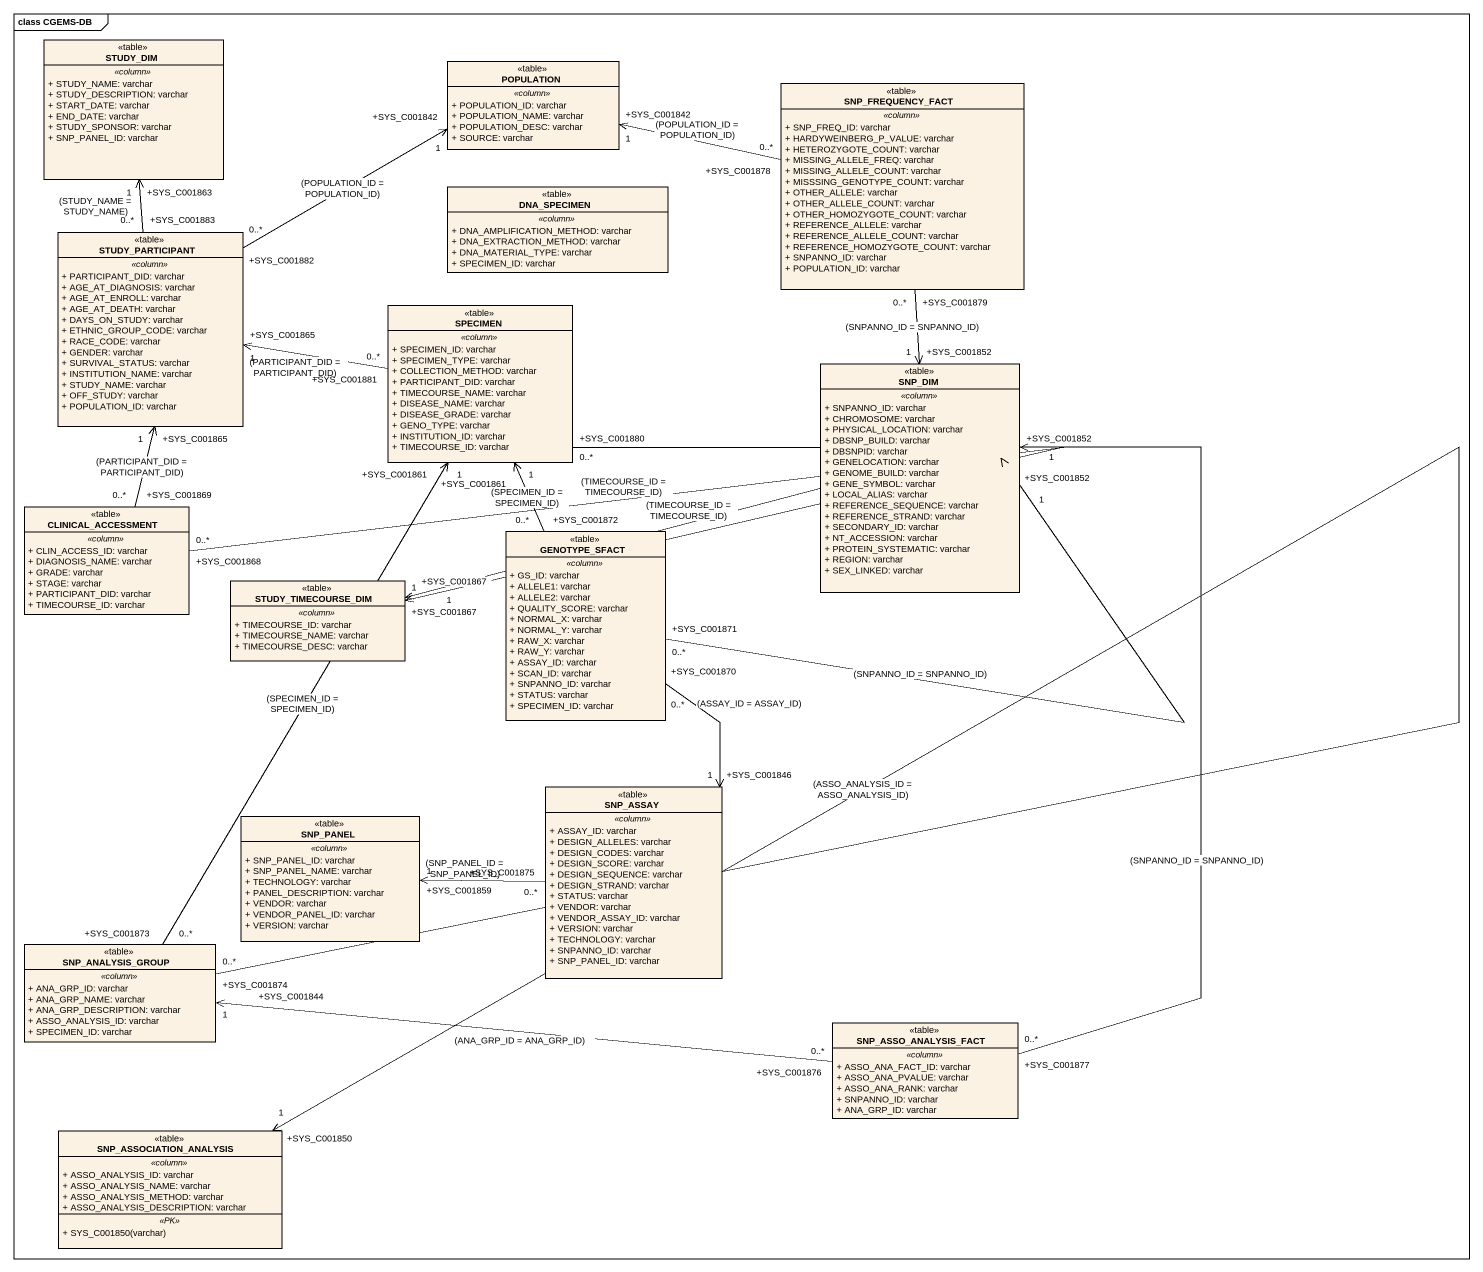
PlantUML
@startuml
mainframe class CGEMS-DB
hide circle
hide empty members
skinparam classAttributeIconSize 0
class STUDY_DIM <<table>> {
  .. <<column>> ..
  + STUDY_NAME: varchar
  + STUDY_DESCRIPTION: varchar
  + START_DATE: varchar
  + END_DATE: varchar
  + STUDY_SPONSOR: varchar
  + SNP_PANEL_ID: varchar
}
class POPULATION <<table>> {
  .. <<column>> ..
  + POPULATION_ID: varchar
  + POPULATION_NAME: varchar
  + POPULATION_DESC: varchar
  + SOURCE: varchar
}
class SNP_FREQUENCY_FACT <<table>> {
  .. <<column>> ..
  + SNP_FREQ_ID: varchar
  + HARDYWEINBERG_P_VALUE: varchar
  + HETEROZYGOTE_COUNT: varchar
  + MISSING_ALLELE_FREQ: varchar
  + MISSING_ALLELE_COUNT: varchar
  + MISSSING_GENOTYPE_COUNT: varchar
  + OTHER_ALLELE: varchar
  + OTHER_ALLELE_COUNT: varchar
  + OTHER_HOMOZYGOTE_COUNT: varchar
  + REFERENCE_ALLELE: varchar
  + REFERENCE_ALLELE_COUNT: varchar
  + REFERENCE_HOMOZYGOTE_COUNT: varchar
  + SNPANNO_ID: varchar
  + POPULATION_ID: varchar
}
class DNA_SPECIMEN <<table>> {
  .. <<column>> ..
  + DNA_AMPLIFICATION_METHOD: varchar
  + DNA_EXTRACTION_METHOD: varchar
  + DNA_MATERIAL_TYPE: varchar
  + SPECIMEN_ID: varchar
}
class STUDY_PARTICIPANT <<table>> {
  .. <<column>> ..
  + PARTICIPANT_DID: varchar
  + AGE_AT_DIAGNOSIS: varchar
  + AGE_AT_ENROLL: varchar
  + AGE_AT_DEATH: varchar
  + DAYS_ON_STUDY: varchar
  + ETHNIC_GROUP_CODE: varchar
  + RACE_CODE: varchar
  + GENDER: varchar
  + SURVIVAL_STATUS: varchar
  + INSTITUTION_NAME: varchar
  + STUDY_NAME: varchar
  + OFF_STUDY: varchar
  + POPULATION_ID: varchar
}
class SPECIMEN <<table>> {
  .. <<column>> ..
  + SPECIMEN_ID: varchar
  + SPECIMEN_TYPE: varchar
  + COLLECTION_METHOD: varchar
  + PARTICIPANT_DID: varchar
  + TIMECOURSE_NAME: varchar
  + DISEASE_NAME: varchar
  + DISEASE_GRADE: varchar
  + GENO_TYPE: varchar
  + INSTITUTION_ID: varchar
  + TIMECOURSE_ID: varchar
}
class SNP_DIM <<table>> {
  .. <<column>> ..
  + SNPANNO_ID: varchar
  + CHROMOSOME: varchar
  + PHYSICAL_LOCATION: varchar
  + DBSNP_BUILD: varchar
  + DBSNPID: varchar
  + GENELOCATION: varchar
  + GENOME_BUILD: varchar
  + GENE_SYMBOL: varchar
  + LOCAL_ALIAS: varchar
  + REFERENCE_SEQUENCE: varchar
  + REFERENCE_STRAND: varchar
  + SECONDARY_ID: varchar
  + NT_ACCESSION: varchar
  + PROTEIN_SYSTEMATIC: varchar
  + REGION: varchar
  + SEX_LINKED: varchar
}
class CLINICAL_ACCESSMENT <<table>> {
  .. <<column>> ..
  + CLIN_ACCESS_ID: varchar
  + DIAGNOSIS_NAME: varchar
  + GRADE: varchar
  + STAGE: varchar
  + PARTICIPANT_DID: varchar
  + TIMECOURSE_ID: varchar
}
class GENOTYPE_SFACT <<table>> {
  .. <<column>> ..
  + GS_ID: varchar
  + ALLELE1: varchar
  + ALLELE2: varchar
  + QUALITY_SCORE: varchar
  + NORMAL_X: varchar
  + NORMAL_Y: varchar
  + RAW_X: varchar
  + RAW_Y: varchar
  + ASSAY_ID: varchar
  + SCAN_ID: varchar
  + SNPANNO_ID: varchar
  + STATUS: varchar
  + SPECIMEN_ID: varchar
}
class STUDY_TIMECOURSE_DIM <<table>> {
  .. <<column>> ..
  + TIMECOURSE_ID: varchar
  + TIMECOURSE_NAME: varchar
  + TIMECOURSE_DESC: varchar
}
class SNP_ASSAY <<table>> {
  .. <<column>> ..
  + ASSAY_ID: varchar
  + DESIGN_ALLELES: varchar
  + DESIGN_CODES: varchar
  + DESIGN_SCORE: varchar
  + DESIGN_SEQUENCE: varchar
  + DESIGN_STRAND: varchar
  + STATUS: varchar
  + VENDOR: varchar
  + VENDOR_ASSAY_ID: varchar
  + VERSION: varchar
  + TECHNOLOGY: varchar
  + SNPANNO_ID: varchar
  + SNP_PANEL_ID: varchar
}
class SNP_PANEL <<table>> {
  .. <<column>> ..
  + SNP_PANEL_ID: varchar
  + SNP_PANEL_NAME: varchar
  + TECHNOLOGY: varchar
  + PANEL_DESCRIPTION: varchar
  + VENDOR: varchar
  + VENDOR_PANEL_ID: varchar
  + VERSION: varchar
}
class SNP_ANALYSIS_GROUP <<table>> {
  .. <<column>> ..
  + ANA_GRP_ID: varchar
  + ANA_GRP_NAME: varchar
  + ANA_GRP_DESCRIPTION: varchar
  + ASSO_ANALYSIS_ID: varchar
  + SPECIMEN_ID: varchar
}
class SNP_ASSO_ANALYSIS_FACT <<table>> {
  .. <<column>> ..
  + ASSO_ANA_FACT_ID: varchar
  + ASSO_ANA_PVALUE: varchar
  + ASSO_ANA_RANK: varchar
  + SNPANNO_ID: varchar
  + ANA_GRP_ID: varchar
}
class SNP_ASSOCIATION_ANALYSIS <<table>> {
  .. <<column>> ..
  + ASSO_ANALYSIS_ID: varchar
  + ASSO_ANALYSIS_NAME: varchar
  + ASSO_ANALYSIS_METHOD: varchar
  + ASSO_ANALYSIS_DESCRIPTION: varchar
  .. <<PK>> ..
  + SYS_C001850(varchar)
}
SNP_FREQUENCY_FACT "+SYS_C001878\n0..*" -left-> "+SYS_C001842\n1" POPULATION : (POPULATION_ID = POPULATION_ID)
SNP_FREQUENCY_FACT "+SYS_C001879\n0..*" --> "+SYS_C001852\n1" SNP_DIM : (SNPANNO_ID = SNPANNO_ID)
STUDY_PARTICIPANT "+SYS_C001883\n0..*" -up-> "+SYS_C001863\n1" STUDY_DIM : (STUDY_NAME = STUDY_NAME)
STUDY_PARTICIPANT "+SYS_C001882\n0..*" -right-> "+SYS_C001842\n1" POPULATION : (POPULATION_ID = POPULATION_ID)
SPECIMEN "+SYS_C001881\n0..*" -left-> "+SYS_C001865\n1" STUDY_PARTICIPANT : (PARTICIPANT_DID = PARTICIPANT_DID)
SPECIMEN "+SYS_C001880\n0..*" --> "+SYS_C001867\n1" STUDY_TIMECOURSE_DIM : (TIMECOURSE_ID = TIMECOURSE_ID)
CLINICAL_ACCESSMENT "+SYS_C001869\n0..*" -up-> "+SYS_C001865\n1" STUDY_PARTICIPANT : (PARTICIPANT_DID = PARTICIPANT_DID)
CLINICAL_ACCESSMENT "+SYS_C001868\n0..*" -right-> "+SYS_C001867\n1" STUDY_TIMECOURSE_DIM : (TIMECOURSE_ID = TIMECOURSE_ID)
GENOTYPE_SFACT "+SYS_C001872\n0..*" -up-> "+SYS_C001861\n1" SPECIMEN : (SPECIMEN_ID = SPECIMEN_ID)
GENOTYPE_SFACT "+SYS_C001871\n0..*" -right-> "+SYS_C001852\n1" SNP_DIM : (SNPANNO_ID = SNPANNO_ID)
GENOTYPE_SFACT "+SYS_C001870\n0..*" --> "+SYS_C001846\n1" SNP_ASSAY : (ASSAY_ID = ASSAY_ID)
SNP_ASSAY "+SYS_C001875\n0..*" -left-> "+SYS_C001859\n1" SNP_PANEL : (SNP_PANEL_ID = SNP_PANEL_ID)
SNP_ANALYSIS_GROUP "+SYS_C001873\n0..*" -up-> "+SYS_C001861\n1" SPECIMEN : (SPECIMEN_ID = SPECIMEN_ID)
SNP_ANALYSIS_GROUP "+SYS_C001874\n0..*" --> "+SYS_C001850\n1" SNP_ASSOCIATION_ANALYSIS : (ASSO_ANALYSIS_ID = ASSO_ANALYSIS_ID)
SNP_ASSO_ANALYSIS_FACT "+SYS_C001877\n0..*" -up-> "+SYS_C001852\n1" SNP_DIM : (SNPANNO_ID = SNPANNO_ID)
SNP_ASSO_ANALYSIS_FACT "+SYS_C001876\n0..*" -left-> "+SYS_C001844\n1" SNP_ANALYSIS_GROUP : (ANA_GRP_ID = ANA_GRP_ID)
@enduml
